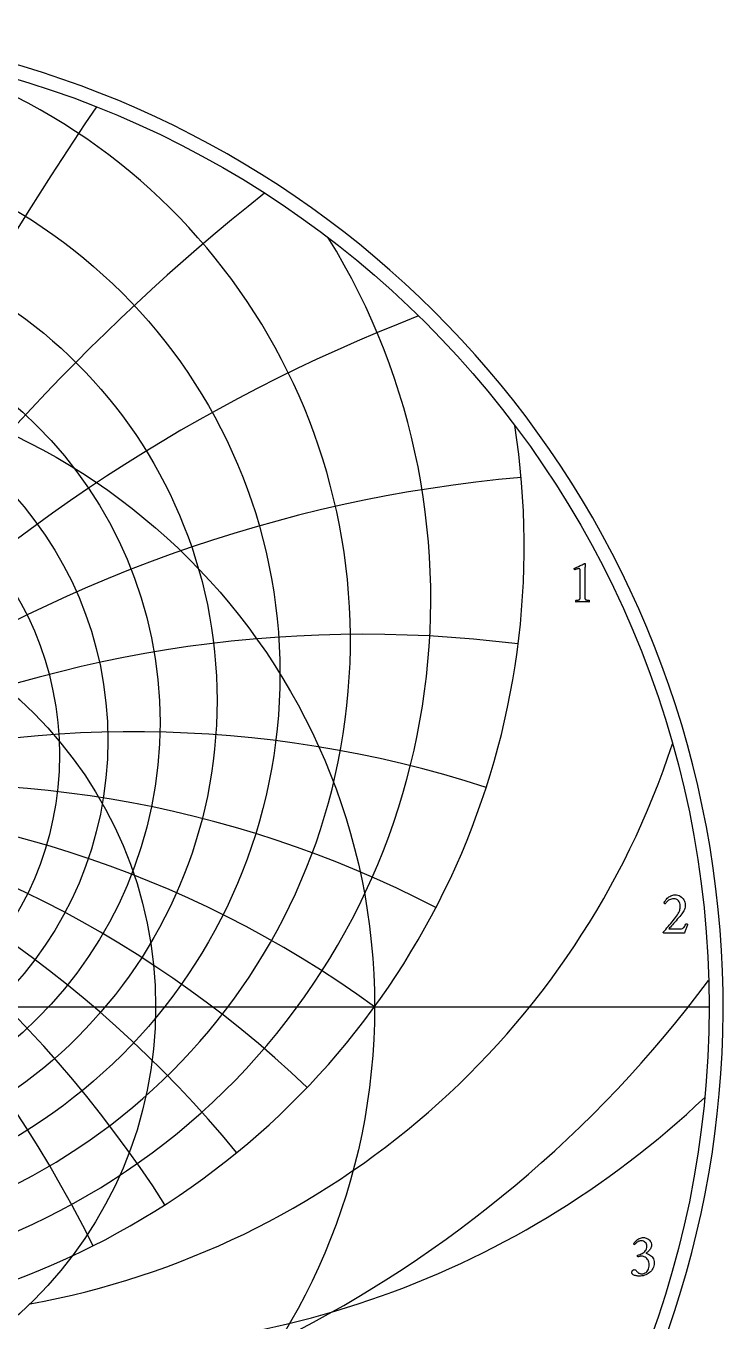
# Model space of a CAD drawing. Header units: millimetres. Extents: x -71 to 71, y -71 to 73.
# Drawn here: x 20.7 to 71.2, y -22.8 to 71.2 of the extents above; entities that cross this region are included whole.
import ezdxf

# ---------------------------------------------------------------- set-up
doc = ezdxf.new("R2010")
doc.units = ezdxf.units.MM
for name, color, linetype in [('CUT_OUTER', 1, 'Continuous'), ('ENGRAVE', 7, 'Continuous'), ('ENGRAVE_FINE', 8, 'Continuous'), ('TEXT', 5, 'Continuous')]:
    doc.layers.add(name, color=color, linetype=linetype)

msp = doc.modelspace()

# ---------------------------------------------------------------- linework, layer by layer
at = {"layer": 'CUT_OUTER'}
msp.add_arc((-0.0002, -0.0002), 71.2199, 143.788848, 87.803032, dxfattribs=at)
at = {"layer": 'ENGRAVE'}
msp.add_lwpolyline([(-70.2, 0), (70.2, 0)], dxfattribs=at)
for centre, radius in [((0, 0), 70.2), ((0, 24.1585), 39.0893), ((0, 22.2167), 34.5295), ((0, 20.6338), 30.4012), ((0, 0), 45.9522), ((0, 19.337), 26.6151), ((0, 18.2729), 23.1026), ((0, 0), 30.0798)]:
    msp.add_circle(centre, radius, dxfattribs=at)
for centre, radius, start, end in [((0, 26.5604), 44.1998, 104.901129, 75.098871), ((0, 29.5661), 50.0254, 148.369607, 31.630393), ((0, 33.3862), 56.8, 171.093987, 8.906013), ((10.1469, 37.8687), 60.4036, 280.3314, 341.8827), ((0, -63.2477), 78.1785, 54, 126), ((0, -63.2477), 78.1785, 54, 126), ((24.0756, 41.7002), 66.5593, 264.257556, 313.498597)]:
    msp.add_arc(centre, radius, start, end, dxfattribs=at)
at = {"layer": 'ENGRAVE_FINE'}
for centre, radius, start, end in [((214.7937, -63.2477), 228.5787, 145.781376, 169.732308), ((214.7937, -63.2477), 228.5787, 145.781376, 169.732308), ((135.4092, -63.2477), 156.357, 128.54581, 164.451298), ((135.4092, -63.2477), 156.357, 128.54581, 164.451298), ((93.1695, -63.2477), 121.6242, 111.221729, 158.987476), ((93.1695, -63.2477), 121.6242, 111.221729, 158.987476), ((-65.5996, -63.2477), 102.0548, 26.730809, 84.928272), ((-65.5996, -63.2477), 102.0548, 26.730809, 84.928272), ((65.5996, -63.2477), 102.0548, 95.071728, 153.269191), ((65.5996, -63.2477), 102.0548, 95.071728, 153.269191), ((-45.1364, -63.2477), 90.2728, 32.785093, 97.141651), ((-45.1364, -63.2477), 90.2728, 32.785093, 97.141651), ((45.1364, -63.2477), 90.2728, 82.858349, 147.214907), ((45.1364, -63.2477), 90.2728, 82.858349, 147.214907), ((-28.4547, -63.2477), 83.1958, 39.270113, 107.914903), ((-28.4547, -63.2477), 83.1958, 39.270113, 107.914903), ((28.4547, -63.2477), 83.1958, 72.085097, 140.729887), ((28.4547, -63.2477), 83.1958, 72.085097, 140.729887), ((-13.785, -63.2477), 79.3845, 46.297545, 117.465342), ((-13.785, -63.2477), 79.3845, 46.297545, 117.465342), ((13.785, -63.2477), 79.3845, 62.534658, 133.702455), ((13.785, -63.2477), 79.3845, 62.534658, 133.702455), ((0, 54.02), 87.4062, 216.596965, 323.403035)]:
    msp.add_arc(centre, radius, start, end, dxfattribs=at)
at = {"layer": 'TEXT'}
for points in [[(60.8586, 29.8801), (60.8586, 31.6293), (60.8573, 31.6722), (60.8536, 31.7079), (60.8474, 31.7364), (60.8386, 31.7578), (60.8269, 31.7733), (60.8115, 31.7843), (60.7926, 31.791), (60.77, 31.7932), (60.7423, 31.7911), (60.708, 31.7849), (60.667, 31.7745), (60.6194, 31.76), (60.5716, 31.7441), (60.5298, 31.7295), (60.4941, 31.7164), (60.4644, 31.7046), (60.447, 31.7209), (60.4346, 31.7389), (60.4271, 31.7586), (60.4246, 31.7799), (60.4246, 31.7802), (60.4246, 31.781), (60.4246, 31.7824), (60.4246, 31.7843), (60.4251, 31.7923), (60.4268, 31.7987), (60.4296, 31.8034), (60.4334, 31.8065), (60.5216, 31.8465), (60.6089, 31.8867), (60.6954, 31.9273), (60.7811, 31.9681), (60.8627, 32.0073), (60.9372, 32.0428), (61.0044, 32.0748), (61.0645, 32.1032), (61.1142, 32.1264), (61.1503, 32.143), (61.1729, 32.153), (61.1818, 32.1563), (61.1907, 32.1563), (61.2009, 32.1546), (61.2095, 32.1497), (61.2164, 32.1414), (61.2217, 32.1297), (61.2259, 32.117), (61.2295, 32.1054), (61.2325, 32.0949), (61.235, 32.0855), (61.2339, 32.0787), (61.2306, 32.0583), (61.225, 32.0244), (61.2173, 31.977), (61.2095, 31.917), (61.204, 31.8458), (61.2007, 31.7631), (61.1996, 31.6692), (61.1996, 29.8801), (61.1997, 29.8322), (61.2001, 29.786), (61.2008, 29.7415), (61.2018, 29.6986), (61.2038, 29.6584), (61.2079, 29.6222), (61.2138, 29.5898), (61.2217, 29.5613), (61.2292, 29.5505), (61.2427, 29.5402), (61.2624, 29.5305), (61.2881, 29.5214), (61.3173, 29.5133), (61.3474, 29.5065), (61.3782, 29.5011), (61.4099, 29.4971), (61.4397, 29.4942), (61.4647, 29.4921), (61.4851, 29.4908), (61.5007, 29.4904), (61.5066, 29.4799), (61.5112, 29.4661), (61.5144, 29.4489), (61.5162, 29.4284), (61.5161, 29.4079), (61.5134, 29.3908), (61.5083, 29.3769), (61.5007, 29.3664), (61.4356, 29.3707), (61.3734, 29.3747), (61.3139, 29.3785), (61.2571, 29.3819), (61.2007, 29.3848), (61.142, 29.3869), (61.0811, 29.3881), (61.018, 29.3886), (60.9574, 29.3881), (60.8995, 29.3869), (60.8445, 29.3848), (60.7921, 29.3819), (60.7393, 29.3785), (60.6825, 29.3747), (60.6219, 29.3707), (60.5574, 29.3664), (60.5498, 29.3769), (60.5447, 29.3908), (60.5421, 29.4079), (60.5419, 29.4284), (60.5437, 29.4489), (60.5469, 29.4661), (60.5515, 29.4799), (60.5574, 29.4904), (60.5731, 29.4908), (60.5934, 29.4921), (60.6185, 29.4942), (60.6482, 29.4971), (60.6799, 29.5011), (60.7108, 29.5065), (60.7408, 29.5133), (60.77, 29.5214), (60.7955, 29.5305), (60.8143, 29.5402), (60.8265, 29.5505), (60.832, 29.5613), (60.84, 29.5898), (60.8464, 29.6222), (60.8511, 29.6584), (60.8541, 29.6986), (60.8561, 29.7415), (60.8575, 29.786), (60.8583, 29.8322), (60.8586, 29.8801)], [(68.6507, 5.9873), (68.6283, 5.9323), (68.6053, 5.8738), (68.5818, 5.8117), (68.5577, 5.7459), (68.5339, 5.6796), (68.5112, 5.6158), (68.4896, 5.5545), (68.4691, 5.4957), (68.4509, 5.4429), (68.4359, 5.3994), (68.4243, 5.3654), (68.416, 5.3407), (66.9192, 5.3407), (66.9124, 5.3459), (66.9054, 5.3524), (66.898, 5.3602), (66.8904, 5.3695), (66.8836, 5.3791), (66.8788, 5.3878), (66.8759, 5.3957), (66.8749, 5.4027), (66.9663, 5.5057), (67.0587, 5.6109), (67.1522, 5.7183), (67.2469, 5.8279), (67.341, 5.9383), (67.4329, 6.0482), (67.5226, 6.1575), (67.61, 6.2663), (67.6933, 6.3725), (67.7706, 6.4744), (67.8417, 6.5718), (67.9067, 6.6648), (67.9672, 6.7592), (68.0158, 6.8475), (68.0525, 6.9297), (68.0772, 7.0058), (68.0937, 7.0797), (68.1055, 7.1553), (68.1125, 7.2325), (68.1149, 7.3114), (68.1064, 7.4176), (68.0811, 7.5151), (68.0389, 7.6036), (67.9798, 7.6834), (67.9077, 7.7492), (67.8265, 7.7963), (67.7361, 7.8245), (67.6366, 7.8339), (67.553, 7.8292), (67.475, 7.8151), (67.4024, 7.7916), (67.3355, 7.7586), (67.2743, 7.7202), (67.2192, 7.68), (67.1702, 7.6382), (67.1273, 7.5948), (67.0908, 7.5533), (67.0609, 7.5173), (67.0377, 7.4868), (67.0211, 7.4619), (67.0076, 7.4637), (66.9939, 7.4691), (66.98, 7.4781), (66.9657, 7.4907), (66.9531, 7.5041), (66.9441, 7.5156), (66.9387, 7.5252), (66.9369, 7.5328), (66.9465, 7.5562), (66.9618, 7.5865), (66.983, 7.6237), (67.01, 7.6679), (67.0428, 7.716), (67.0814, 7.7653), (67.1258, 7.8156), (67.176, 7.8671), (67.2313, 7.9172), (67.2906, 7.9634), (67.3542, 8.0058), (67.4218, 8.0443), (67.4936, 8.0762), (67.5696, 8.0991), (67.6497, 8.1128), (67.734, 8.1173), (67.8357, 8.1108), (67.9327, 8.0913), (68.0251, 8.0588), (68.1127, 8.0133), (68.1935, 7.9575), (68.2654, 7.8943), (68.3285, 7.8235), (68.3828, 7.7453), (68.4264, 7.662), (68.4575, 7.576), (68.4762, 7.4871), (68.4824, 7.3955), (68.4783, 7.3039), (68.4658, 7.215), (68.4451, 7.129), (68.416, 7.0457), (68.3797, 6.9651), (68.3374, 6.8873), (68.289, 6.8123), (68.2344, 6.7401), (68.1571, 6.6456), (68.0756, 6.548), (67.9899, 6.4474), (67.9001, 6.3438), (67.8094, 6.2402), (67.7213, 6.1401), (67.6356, 6.0432), (67.5525, 5.9496), (67.4747, 5.8623), (67.4052, 5.7841), (67.344, 5.7151), (67.2912, 5.6551), (68.1503, 5.6551), (68.2116, 5.6603), (68.2671, 5.6756), (68.3168, 5.7012), (68.3606, 5.7371), (68.4009, 5.7834), (68.4398, 5.8406), (68.4773, 5.9085), (68.5134, 5.9873), (68.5198, 5.9989), (68.53, 6.0072), (68.5441, 6.0122), (68.5621, 6.0138), (68.5699, 6.0133), (68.5798, 6.0116), (68.592, 6.0089), (68.6064, 6.005), (68.6208, 6.0006), (68.633, 5.9961), (68.643, 5.9917), (68.6507, 5.9873)], [(65.4585, -16.7525), (65.5153, -16.7565), (65.5748, -16.7686), (65.6371, -16.7886), (65.7021, -16.8167), (65.7662, -16.8526), (65.8255, -16.8959), (65.8802, -16.9467), (65.9302, -17.0049), (65.9718, -17.0703), (66.0016, -17.1422), (66.0194, -17.2208), (66.0254, -17.3061), (66.0211, -17.3733), (66.0082, -17.4378), (65.9868, -17.4995), (65.9567, -17.5585), (65.9208, -17.6141), (65.8815, -17.6659), (65.8388, -17.7138), (65.7929, -17.7578), (65.7465, -17.7976), (65.7027, -17.833), (65.6613, -17.864), (65.6224, -17.8906), (65.6855, -17.9036), (65.7508, -17.9249), (65.8183, -17.9546), (65.8881, -17.9925), (65.9563, -18.0386), (66.0193, -18.0927), (66.077, -18.1548), (66.1294, -18.225), (66.173, -18.3031), (66.2042, -18.3894), (66.2229, -18.4836), (66.2291, -18.5859), (66.2231, -18.694), (66.2053, -18.7968), (66.1755, -18.8943), (66.1339, -18.9866), (66.0824, -19.073), (66.0232, -19.1527), (65.9562, -19.2258), (65.8815, -19.2922), (65.8005, -19.3516), (65.7148, -19.4035), (65.6245, -19.4479), (65.5294, -19.4848), (65.4314, -19.5139), (65.3323, -19.5347), (65.2321, -19.5471), (65.1308, -19.5513), (65.0861, -19.5497), (65.0362, -19.5452), (64.981, -19.5376), (64.9205, -19.5269), (64.8589, -19.5129), (64.8004, -19.4954), (64.7449, -19.4742), (64.6924, -19.4494), (64.6825, -19.4406), (64.6703, -19.4273), (64.6559, -19.4096), (64.6393, -19.3874), (64.6238, -19.3628), (64.6127, -19.3376), (64.6061, -19.3119), (64.6039, -19.2856), (64.6073, -19.2413), (64.6177, -19.2014), (64.635, -19.166), (64.6592, -19.135), (64.6879, -19.1098), (64.7184, -19.0918), (64.751, -19.081), (64.7854, -19.0774), (64.8274, -19.0817), (64.8646, -19.0946), (64.8971, -19.116), (64.9249, -19.1461), (64.9505, -19.1794), (64.9764, -19.2108), (65.0026, -19.2403), (65.029, -19.2678), (65.0615, -19.2965), (65.0971, -19.3204), (65.1357, -19.3397), (65.1773, -19.3542), (65.2204, -19.3649), (65.2631, -19.3725), (65.3056, -19.377), (65.3478, -19.3786), (65.4055, -19.3745), (65.4635, -19.3625), (65.5218, -19.3424), (65.5803, -19.3143), (65.6366, -19.277), (65.6883, -19.2291), (65.7352, -19.1707), (65.7774, -19.1018), (65.8123, -19.0214), (65.8372, -18.9285), (65.8521, -18.8232), (65.8571, -18.7054), (65.8521, -18.6195), (65.8372, -18.5388), (65.8123, -18.4634), (65.7774, -18.3932), (65.7346, -18.3292), (65.6861, -18.272), (65.6317, -18.2218), (65.5715, -18.1785), (65.5074, -18.1436), (65.4414, -18.1187), (65.3734, -18.1037), (65.3035, -18.0988), (65.268, -18.1001), (65.2321, -18.1043), (65.196, -18.1112), (65.1596, -18.1209), (65.1252, -18.1311), (65.0949, -18.1397), (65.0687, -18.1466), (65.0467, -18.1519), (65.0351, -18.1333), (65.0268, -18.1131), (65.0218, -18.0913), (65.0201, -18.0678), (65.0207, -18.0534), (65.0223, -18.0412), (65.0251, -18.0312), (65.029, -18.0235), (65.1142, -18.0011), (65.1973, -17.9736), (65.2781, -17.9413), (65.3567, -17.9039), (65.4305, -17.8611), (65.4967, -17.8126), (65.5556, -17.7582), (65.6069, -17.698), (65.6485, -17.6311), (65.6783, -17.5568), (65.6962, -17.475), (65.7021, -17.3858), (65.6946, -17.303), (65.6722, -17.2275), (65.6348, -17.1591), (65.5825, -17.0979), (65.5186, -17.0476), (65.4464, -17.0116), (65.3658, -16.99), (65.277, -16.9828), (65.2106, -16.9868), (65.1486, -16.9989), (65.091, -17.0189), (65.0378, -17.047), (64.9895, -17.0794), (64.9465, -17.1123), (64.9087, -17.1458), (64.8762, -17.1799), (64.8487, -17.211), (64.8258, -17.2358), (64.8077, -17.2542), (64.7943, -17.2662), (64.7854, -17.2643), (64.7766, -17.2585), (64.7677, -17.2488), (64.7589, -17.2352), (64.7511, -17.2197), (64.7456, -17.2042), (64.7423, -17.1887), (64.7411, -17.1732), (64.7767, -17.1227), (64.817, -17.073), (64.862, -17.0242), (64.9116, -16.9762), (64.9657, -16.9305), (65.024, -16.8887), (65.0864, -16.8508), (65.153, -16.8167), (65.2236, -16.7886), (65.298, -16.7686), (65.3763, -16.7565), (65.4585, -16.7525)]]:
    msp.add_lwpolyline(points, close=True, dxfattribs=at)

doc.saveas('drawing.dxf')
